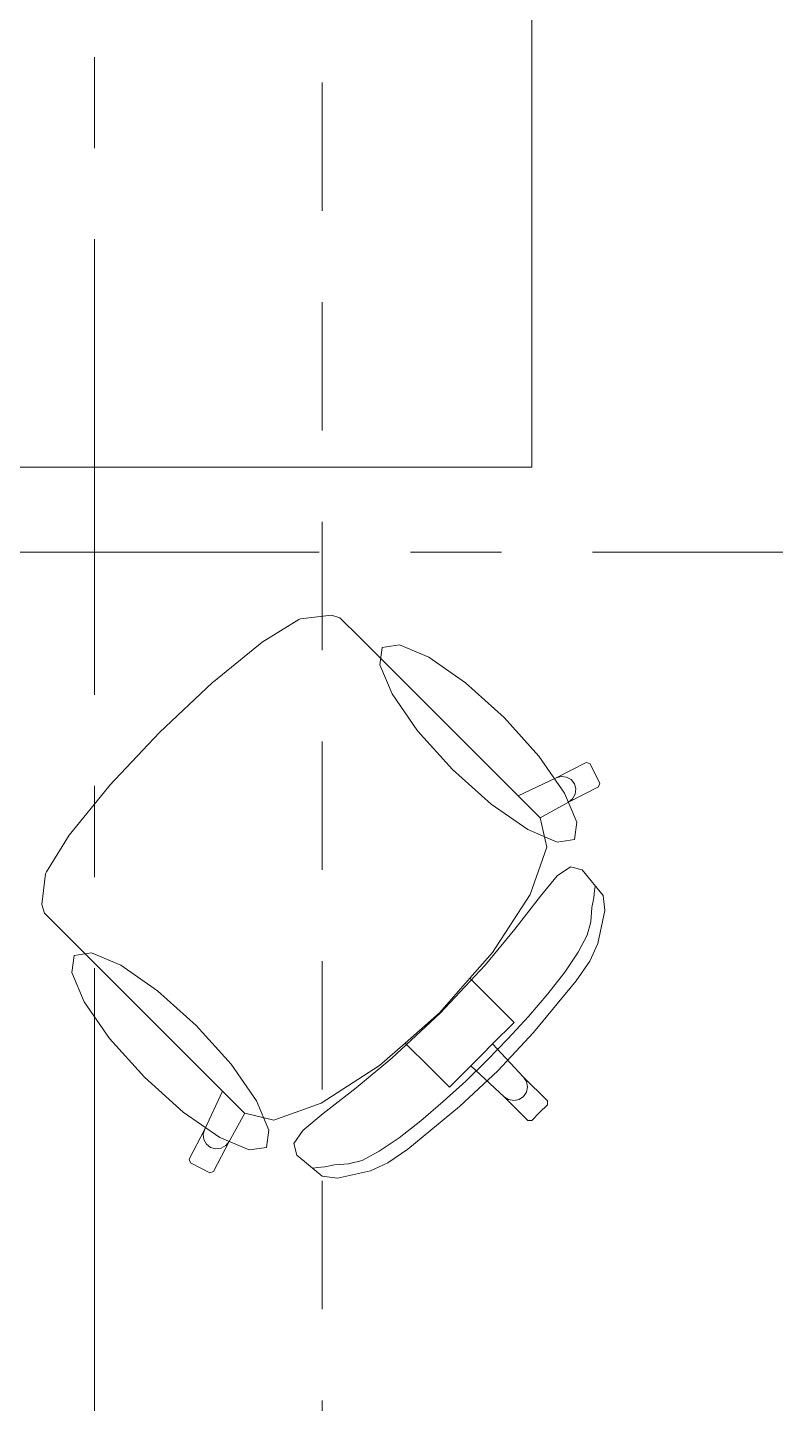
# Model space of a CAD drawing. Header units: inches. Extents: x -38 to 5698, y -33 to 92.
# Drawn here: x 115.746 to 116.567, y 33.472 to 34.983 of the extents above; entities that cross this region are included whole.
import ezdxf

# ---------------------------------------------------------------- set-up
doc = ezdxf.new("R2010")
doc.units = ezdxf.units.IN
doc.header["$MEASUREMENT"] = 0
doc.linetypes.add('Hidden Line', pattern=[0.195611, 0.141111, -0.0545])
doc.linetypes.add('Punto & Raya', pattern=[0.65, 0.5, -0.075, 0, -0.075])
for name, color, linetype in [('02 _ ARQ _ ALB _ Ejes Generales', 7, 'Continuous'), ('08 _ STR _ EXT _ 09 Vigas', 7, 'Continuous'), ('Interior - Mobiliario', 7, 'Continuous'), ('Marcador - Secciones', 251, 'Continuous')]:
    doc.layers.add(name, color=color, linetype=linetype)

msp = doc.modelspace()

# ---------------------------------------------------------------- linework, layer by layer
at = {"layer": '02 _ ARQ _ ALB _ Ejes Generales', "color": 252, "linetype": 'Punto & Raya', "lineweight": 13}
msp.add_line((115.82, 3.05), (115.82, 44.9), dxfattribs=at)
at = {"layer": '08 _ STR _ EXT _ 09 Vigas', "color": 251, "linetype": 'Hidden Line', "lineweight": 13}
msp.add_line((116.07, 30.2), (116.07, 39.4), dxfattribs=at)
at = {"layer": 'Interior - Mobiliario', "color": 175, "linetype": 'Continuous', "lineweight": 13}
for p, q in [((116.0041, 34.3077), (116.0441, 34.3326)), ((116.0441, 34.3326), (116.0462, 34.3335)), ((116.0462, 34.3335), (116.0801, 34.3375)), ((116.0801, 34.3375), (116.0894, 34.3346)), ((116.0894, 34.3346), (116.1114, 34.3127)), ((115.9504, 34.2641), (116.0041, 34.3077)), ((116.1114, 34.3127), (116.1369, 34.2872)), ((116.1369, 34.2872), (116.2848, 34.1393)), ((115.8912, 34.2086), (115.9496, 34.2634)), ((115.9496, 34.2634), (115.9504, 34.2641)), ((115.8912, 34.2086), (115.8364, 34.1503)), ((116.3265, 34.1589), (116.3596, 34.1759)), ((116.3596, 34.1759), (116.3637, 34.1746)), ((116.3637, 34.1746), (116.3745, 34.1532)), ((115.8357, 34.1494), (115.7921, 34.0958)), ((115.8364, 34.1503), (115.8357, 34.1494)), ((116.2848, 34.1393), (116.3265, 34.1589)), ((116.3265, 34.1589), (116.3322, 34.1605)), ((116.3322, 34.1605), (116.338, 34.1598)), ((116.338, 34.1598), (116.3431, 34.157)), ((116.3431, 34.157), (116.3467, 34.1524)), ((116.3467, 34.1524), (116.3483, 34.1468)), ((116.3745, 34.1532), (116.3731, 34.1491)), ((116.309, 34.1151), (116.2848, 34.1393)), ((116.3731, 34.1491), (116.34, 34.1322)), ((116.3447, 34.1358), (116.34, 34.1322)), ((116.3476, 34.1409), (116.3447, 34.1358)), ((116.3483, 34.1468), (116.3476, 34.1409)), ((116.34, 34.1322), (116.309, 34.1149)), ((116.309, 34.1151), (116.309, 34.1149)), ((116.309, 34.1149), (116.3165, 34.0829)), ((115.7921, 34.0958), (115.7672, 34.0557)), ((116.3165, 34.0829), (116.2981, 34.0309)), ((116.3279, 34.0512), (116.3422, 34.0612)), ((116.3422, 34.0612), (116.3551, 34.0578)), ((115.7663, 34.0536), (115.7623, 34.0197)), ((115.7672, 34.0557), (115.7663, 34.0536)), ((116.3093, 34.0289), (116.3279, 34.0512)), ((116.3551, 34.0578), (116.3783, 34.0299)), ((116.2981, 34.0309), (116.2568, 33.9671)), ((116.2814, 33.9927), (116.3093, 34.0289)), ((116.3679, 34.0272), (116.3687, 34.0352)), ((116.3687, 34.0352), (116.3695, 34.0397)), ((116.3783, 34.0299), (116.3802, 34.0132)), ((115.7623, 34.0197), (115.7652, 34.0104)), ((116.3647, 34.001), (116.3659, 34.0164)), ((116.3659, 34.0164), (116.3679, 34.0272)), ((115.7652, 34.0104), (115.7871, 33.9884)), ((116.3608, 33.9863), (116.3647, 34.001)), ((116.3802, 34.0132), (116.3724, 33.977)), ((115.7871, 33.9884), (115.8127, 33.9629)), ((116.2486, 33.9534), (116.2814, 33.9927)), ((116.3508, 33.9674), (116.3608, 33.9863)), ((116.3724, 33.977), (116.3635, 33.9578)), ((115.8127, 33.9629), (115.9605, 33.8151)), ((116.1992, 33.9007), (116.2486, 33.9534)), ((116.2568, 33.9671), (116.232, 33.939)), ((116.336, 33.9456), (116.3508, 33.9674)), ((116.3635, 33.9578), (116.3486, 33.9361)), ((116.232, 33.939), (116.1987, 33.9011)), ((116.232, 33.939), (116.2594, 33.9116)), ((116.3174, 33.9218), (116.336, 33.9456)), ((116.3486, 33.9361), (116.3017, 33.8794)), ((116.2594, 33.9116), (116.2805, 33.8904)), ((116.2963, 33.897), (116.3174, 33.9218)), ((116.1992, 33.9007), (116.1464, 33.8512)), ((116.1609, 33.8678), (116.1987, 33.9011)), ((116.2737, 33.8724), (116.2963, 33.897)), ((116.2805, 33.8904), (116.2569, 33.8668)), ((116.3017, 33.8794), (116.2626, 33.8372)), ((116.1327, 33.843), (116.1609, 33.8678)), ((116.1609, 33.8678), (116.1882, 33.8404)), ((116.2569, 33.8668), (116.245, 33.8549)), ((116.2509, 33.8489), (116.2737, 33.8724)), ((116.2569, 33.8668), (116.2909, 33.8303)), ((116.1464, 33.8512), (116.1071, 33.8185)), ((116.2509, 33.8489), (116.2274, 33.8261)), ((116.233, 33.8429), (116.245, 33.8549)), ((116.0689, 33.8017), (116.1327, 33.843)), ((116.1882, 33.8404), (116.2094, 33.8193)), ((116.2094, 33.8193), (116.233, 33.8429)), ((116.2204, 33.7981), (116.2626, 33.8372)), ((116.233, 33.8429), (116.2695, 33.8089)), ((116.1071, 33.8185), (116.0709, 33.7905)), ((116.2274, 33.8261), (116.2028, 33.8036)), ((116.2909, 33.8303), (116.2941, 33.8254)), ((116.2909, 33.8303), (116.317, 33.8042)), ((116.2941, 33.8254), (116.2952, 33.8197)), ((116.2952, 33.8197), (116.2941, 33.8139)), ((115.9605, 33.8151), (115.9409, 33.7733)), ((115.9847, 33.7908), (115.9605, 33.8151)), ((116.2028, 33.8036), (116.178, 33.7824)), ((116.2695, 33.8089), (116.2744, 33.8057)), ((116.2695, 33.8089), (116.2956, 33.7828)), ((116.2744, 33.8057), (116.2801, 33.8046)), ((116.2801, 33.8046), (116.2859, 33.8058)), ((116.2859, 33.8058), (116.2908, 33.809)), ((116.2941, 33.8139), (116.2908, 33.809)), ((116.317, 33.8042), (116.317, 33.7999)), ((115.9677, 33.7598), (115.985, 33.7908)), ((115.9847, 33.7908), (115.985, 33.7908)), ((115.985, 33.7908), (116.0169, 33.7833)), ((116.0169, 33.7833), (116.0689, 33.8017)), ((116.0709, 33.7905), (116.0486, 33.7719)), ((116.1637, 33.7513), (116.2204, 33.7981)), ((116.2999, 33.7829), (116.3084, 33.7914)), ((116.317, 33.7999), (116.3084, 33.7914)), ((115.9409, 33.7733), (115.924, 33.7402)), ((115.9409, 33.7733), (115.9393, 33.7676)), ((116.0486, 33.7719), (116.0386, 33.7576)), ((116.178, 33.7824), (116.1542, 33.7638)), ((116.2956, 33.7828), (116.2999, 33.7829)), ((115.9393, 33.7676), (115.94, 33.7618)), ((115.94, 33.7618), (115.9428, 33.7567)), ((115.9428, 33.7567), (115.9474, 33.7531)), ((115.9507, 33.7267), (115.9677, 33.7598)), ((115.964, 33.7552), (115.9677, 33.7598)), ((116.0386, 33.7576), (116.042, 33.7447)), ((116.1542, 33.7638), (116.1324, 33.749)), ((115.9474, 33.7531), (115.953, 33.7516)), ((115.953, 33.7516), (115.9589, 33.7523)), ((115.9589, 33.7523), (115.964, 33.7552)), ((116.042, 33.7447), (116.0699, 33.7215)), ((116.1324, 33.749), (116.1136, 33.739)), ((116.142, 33.7364), (116.1637, 33.7513)), ((115.924, 33.7402), (115.9253, 33.7362)), ((115.9253, 33.7362), (115.9466, 33.7253)), ((115.9466, 33.7253), (115.9507, 33.7267)), ((116.0646, 33.7311), (116.0601, 33.7303)), ((116.0727, 33.7319), (116.0646, 33.7311)), ((116.0834, 33.734), (116.0727, 33.7319)), ((116.0988, 33.7351), (116.0834, 33.734)), ((116.0867, 33.7196), (116.1228, 33.7274)), ((116.1136, 33.739), (116.0988, 33.7351)), ((116.1228, 33.7274), (116.142, 33.7364)), ((116.0699, 33.7215), (116.0867, 33.7196))]:
    msp.add_line(p, q, dxfattribs=at)
at = {"layer": 'Interior - Mobiliario', "color": 175, "linetype": 'Continuous', "lineweight": 13, "flags": 128}
for points in [[(114.9998, 35), (114.9998, 33.5), (115.5998, 33.5), (115.5998, 34.5), (116.2998, 34.5), (116.2998, 35)], [(116.2697, 34.2251), (116.3078, 34.1826), (116.3358, 34.1422), (116.3494, 34.1102), (116.3466, 34.0913), (116.3277, 34.0884), (116.2956, 34.102), (116.2552, 34.13), (116.2127, 34.1682), (116.1746, 34.2106), (116.1466, 34.251), (116.133, 34.2831), (116.1358, 34.302), (116.1548, 34.3049), (116.1868, 34.2913), (116.2272, 34.2632)], [(115.8747, 33.8302), (115.9172, 33.792), (115.9576, 33.764), (115.9897, 33.7504), (116.0086, 33.7533), (116.0114, 33.7722), (115.9978, 33.8042), (115.9698, 33.8446), (115.9317, 33.8871), (115.8892, 33.9252), (115.8488, 33.9532), (115.8167, 33.9669), (115.7978, 33.964), (115.795, 33.9451), (115.8086, 33.913), (115.8366, 33.8726)]]:
    msp.add_lwpolyline(points, close=True, dxfattribs=at)
at = {"layer": 'Marcador - Secciones', "color": 251, "linetype": 'Punto & Raya', "lineweight": 13}
msp.add_line((97.1666, 34.4067), (148.4403, 34.4067), dxfattribs=at)

doc.saveas('drawing.dxf')
